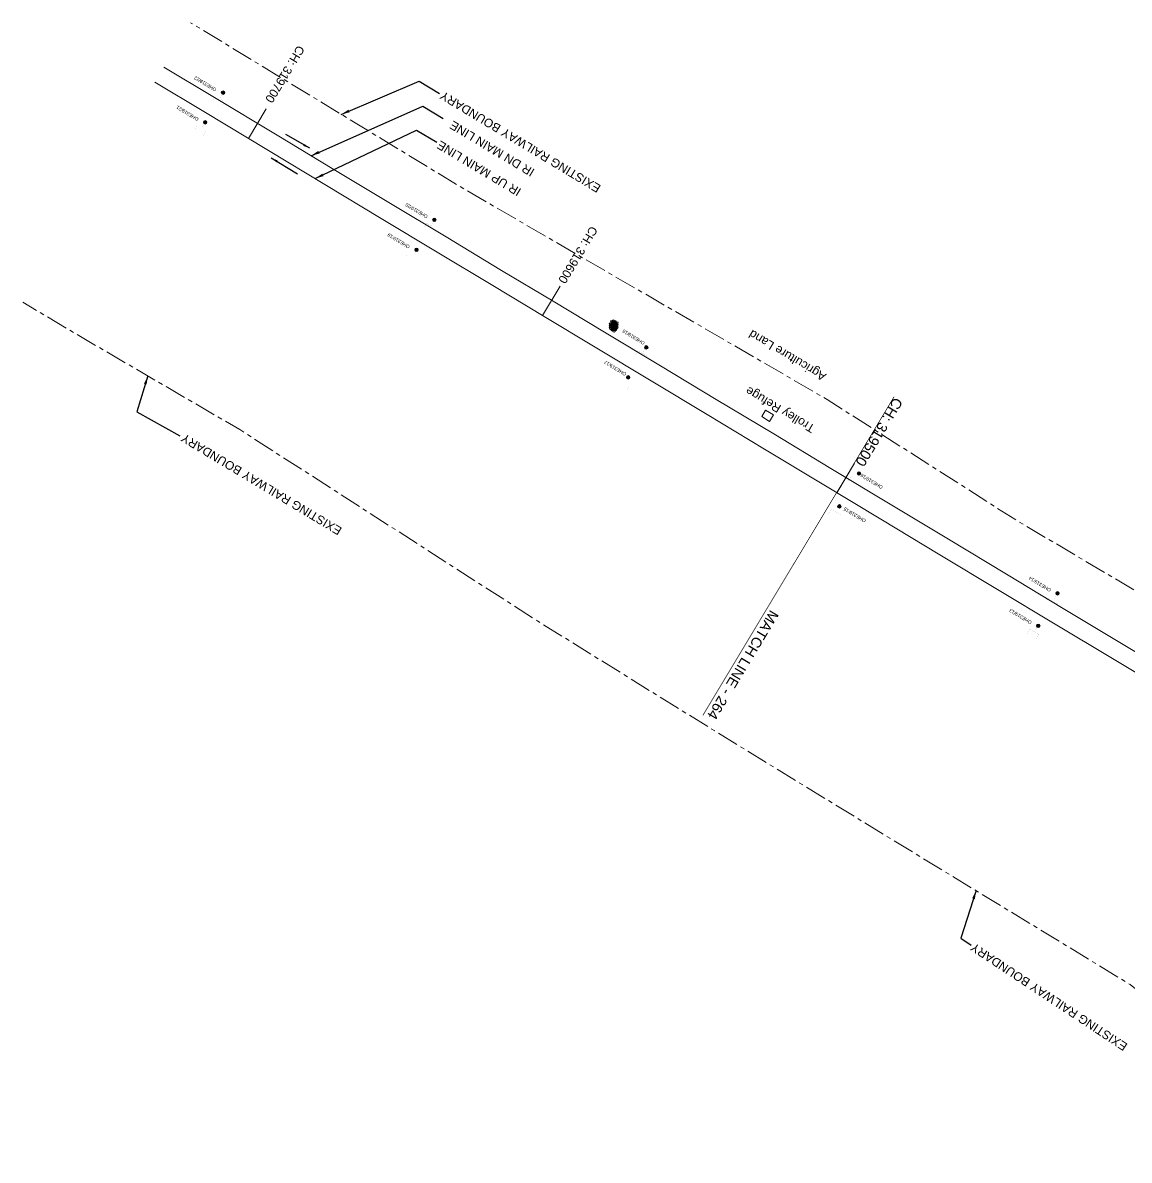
# Model space of a CAD drawing. Header units: metres. Extents: x 628572 to 650094, y 3375792 to 3391117.
# Drawn here: x 628571.5 to 628893.8, y 3390785.8 to 3391117 of the extents above; entities that cross this region are included whole.
import ezdxf
from ezdxf.enums import TextEntityAlignment as Align

# ---------------------------------------------------------------- set-up
doc = ezdxf.new("R2010")
doc.units = ezdxf.units.M
doc.header["$MEASUREMENT"] = 0
doc.linetypes.add('CENTER', pattern=[2, 1.25, -0.25, 0.25, -0.25])
doc.linetypes.add('PHANTOM2', pattern=[1.25, 0.625, -0.125, 0.125, -0.125, 0.125, -0.125])
for name, color, linetype, lineweight in [('Existing Chainage', 7, 'Continuous', 0), ('Existing IR Track', 143, 'Continuous', 0), ('Existing Railway Boundary', 7, 'CENTER', 0), ('flow direction', 7, 'Continuous', 0), ('MATCH LINE', 7, 'Continuous', 0), ('OHE MAST', 8, 'Continuous', 0), ('OHE MAST TEXT', 8, 'Continuous', 0), ('Side Details', 251, 'Continuous', 0), ('Sign Board', 251, 'Continuous', 0), ('Text1', 251, 'Continuous', 0), ('Trolley Stand', 251, 'Continuous', 0)]:
    doc.layers.add(name, color=color, linetype=linetype, lineweight=lineweight)
doc.styles.get("Standard").update_dxf_attribs({"font": 'arial.ttf'})
doc.styles.add('Style-Arial', font='arial.ttf')
doc.styles.add('Text', font='arial.ttf', dxfattribs={"height": 2})
doc.dimstyles.new('ISO-25', dxfattribs={"dimtxt": 2.5, "dimasz": 2.5, "dimexe": 1.25, "dimexo": 0.625, "dimtad": 1, "dimtxsty": 'Standard', "dimcen": 2.5, "dimadec": 0, "dimazin": 0, "dimtfac": 1, "dimtmove": 0, "dimatfit": 3, "dimfxl": 1, "dimarcsym": 0})

# ---------------------------------------------------------------- blocks, each defined once
blk = doc.blocks.new('SIG')
for color, points in [(1, [(-0.22, 0.42, 0.180295), (-0.01, 0.33, -0.00255), (0.01, 0.33, -0.00255), (0.02, 0.33, 0.180295), (0.23, 0.42, -0.002654), (0.25, 0.44, 0.184495), (0.33, 0.65, 1.000001), (-0.32, 0.65, 0.184495), (-0.24, 0.44, -0.002654)]), (2, [(0.23, -0.23, -0.002654), (0.25, -0.21, 0.184495), (0.33, 0.01, 1.000001), (-0.32, 0.01, 0.184495), (-0.24, -0.21, -0.002654), (-0.22, -0.23, 0.180295), (-0.01, -0.32, -0.00255), (0.01, -0.32, -0.00255), (0.02, -0.32, 0.180295)]), (3, [(0.23, -0.88, -0.002654), (0.25, -0.86, 0.184495), (0.33, -0.64, 1.000001), (-0.32, -0.64, 0.184495), (-0.24, -0.86, -0.002654), (-0.22, -0.88, 0.395599)])]:
    blk.add_hatch(color=color).paths.add_polyline_path(points)
for p, q in [((-0.31, 0.98), (-0.32, -0.9)), ((0.33, -0.9), (0.32, 0.98))]:
    blk.add_line(p, q)
at = {"flags": 128}
for points in [[(-0.31, 0.98), (-0.81, 0.98, 0.198758), (-0.42, 0.41, 0.003814), (-0.31, 0.39)], [(-0.31, 0.33), (-0.81, 0.33, 0.198758), (-0.42, -0.23, 0.003727), (-0.32, -0.26)], [(0.32, 0.98), (0.82, 0.98, -0.198758), (0.44, 0.41, -0.003814), (0.32, 0.39)], [(0.32, 0.33), (0.82, 0.33, -0.198758), (0.44, -0.23, -0.003727), (0.33, -0.26)], [(-0.32, -0.32), (-0.81, -0.32, 0.198758), (-0.42, -0.88, 0.003639), (-0.32, -0.9)], [(0.33, -0.32), (0.82, -0.32, -0.198758), (0.44, -0.88, -0.003639), (0.33, -0.9)]]:
    blk.add_lwpolyline(points, format="xyb", dxfattribs=at)
for centre, radius, start, end in [((0.01, 0.91), 0.324, 12.4049, 167.5951), ((0.01, 0.81), 0.357, 27.7578, 152.2422), ((0.01, -0.9), 0.324, 181.4572, 358.5428)]:
    blk.add_arc(centre, radius, start, end)
blk = doc.blocks.new('OHE MAST')
h = blk.add_hatch(color=256)
edge = h.paths.add_edge_path()
edge.add_arc((0, 0), 0.514, 0, 360)
at = {"const_width": 0.01, "flags": 128}
for points in [[(1.5, 3.5), (1.5, 2), (-1.5, 2), (-1.5, 3.5)], [(0, 2), (0, 0)]]:
    blk.add_lwpolyline(points, dxfattribs=at)
blk.add_circle((0, 0), 0.514)

msp = doc.modelspace()

# ---------------------------------------------------------------- linework, layer by layer
at = {"layer": 'Existing Chainage', "linetype": 'Continuous', "lineweight": 13, "flags": 128}
for points in [[(628642.4499, 3391091.915), (628637.2965, 3391083.3452)], [(628728.0976, 3391040.3011), (628722.9462, 3391031.7301)], [(628813.7734, 3390988.7202), (628808.618, 3390980.1516)]]:
    msp.add_lwpolyline(points, dxfattribs=at)
at = {"layer": 'Existing IR Track', "flags": 128}
for points in [[(628926.1422, 3390915.4442), (628891.5366, 3390936.2538), (628874.559, 3390946.4744), (628858.0797, 3390956.4108), (628841.1837, 3390966.5984), (628824.1394, 3390976.8668), (628806.9085, 3390987.2478), (628790.2553, 3390997.2715), (628773.5261, 3391007.3409), (628757.2317, 3391017.1377), (628740.9683, 3391026.9156), (628726.0022, 3391035.8979), (628711.0116, 3391044.8948), (628694.8226, 3391054.6472), (628678.6292, 3391064.4023), (628662.1611, 3391074.3069), (628645.655, 3391084.2344), (628626.8971, 3391095.5139), (628612.6515, 3391104.0802)], [(628905.6062, 3390921.9016), (628888.909, 3390931.8855), (628872.2158, 3390941.867), (628855.4191, 3390951.9828), (628838.6214, 3390962.0994), (628821.4683, 3390972.42), (628804.3153, 3390982.7403), (628787.582, 3390992.8186), (628770.8481, 3391002.8971), (628754.5693, 3391012.7024), (628738.2901, 3391022.5079), (628723.3526, 3391031.4858), (628708.416, 3391040.4632), (628692.1834, 3391050.2502), (628675.9502, 3391060.0376), (628659.5383, 3391069.9385), (628643.1259, 3391079.8397), (628624.2876, 3391091.1681), (628610.0394, 3391099.7363)]]:
    msp.add_lwpolyline(points, dxfattribs=at)
at = {"layer": 'Existing Railway Boundary', "ltscale": 5, "flags": 128}
for points in [[(629156.7971, 3390785.7736), (629118.8139, 3390808.3654), (628965.585, 3390910.1915), (628860.4585, 3390972.4254), (628805.8587, 3391007.2721), (628698.6241, 3391069.4447), (628620.4295, 3391117.0151)], [(628955.3893, 3390792.7236), (628931.5933, 3390806.5004), (628894.0251, 3390836.9955), (628805.3605, 3390890.9758), (628763.1272, 3390916.9343), (628721.4077, 3390942.8333), (628634.7683, 3390998.5313), (628587.091, 3391026.3426), (628571.5246, 3391035.6863)]]:
    msp.add_lwpolyline(points, dxfattribs=at)
at = {"layer": 'MATCH LINE', "linetype": 'PHANTOM2', "ltscale": 15, "const_width": 0.2}
msp.add_lwpolyline([(628825.3216, 3391008.0972), (628769.6166, 3390915.3289)], dxfattribs=at)
at = {"layer": 'Trolley Stand'}
msp.add_3dface([(628787.8609, 3391004.2224), (628790.1466, 3391002.802), (628789.0636, 3391000.8965), (628786.7779, 3391002.3169)], dxfattribs=at)

# ---------------------------------------------------------------- block references
at = {"layer": 'OHE MAST', "color": 2, "rotation": 149.0208306544455}
for p in [(628629.8777, 3391096.6669), (628624.6746, 3391088.0275), (628691.417, 3391059.6226), (628686.206, 3391050.9016), (628753.1492, 3391022.4846), (628747.8673, 3391013.7363), (628815.0774, 3390985.7695), (628809.3672, 3390976.1907), (628872.888, 3390950.8718), (628867.2977, 3390941.4038)]:
    msp.add_blockref('OHE MAST', p, dxfattribs=at)
at = {"layer": 'Sign Board'}
for p in [(628743.1222, 3391028.5439), (628743.5262, 3391029.2264), (628743.7521, 3391028.1399), (628744.1319, 3391028.8029)]:
    msp.add_blockref('SIG', p, dxfattribs=at)

# ---------------------------------------------------------------- texts
at = {"layer": 'Existing Chainage', "lineweight": 0, "attachment_point": 6, "line_spacing_factor": 0.6, "style": 'Style-Arial'}
for s, insert, char_height, rotation in [('CH: 319700', (628643.0919, 3391094.0475), 2.5, 238.979357), ('CH: 319600', (628728.4456, 3391041.4286), 2.5, 238.992804), ('CH: 319500', (628815.1617, 3390988.2514), 3, 238.96624)]:
    msp.add_mtext(s, dxfattribs=dict(at, insert=insert, char_height=char_height, rotation=rotation))
at = {"layer": 'Existing IR Track', "color": 7, "lineweight": 0}
for s, p in [('IR DN MAIN LINE', (628696.2364, 3391087.53)), ('IR UP MAIN LINE', (628692.5158, 3391081.7396))]:
    msp.add_text(s, height=2.5, rotation=149, dxfattribs=at).set_placement(p, align=Align.MIDDLE_RIGHT)
at = {"layer": 'Existing Railway Boundary', "linetype": 'Continuous', "ltscale": 5}
for rotation, p in [(149, (628740.127, 3391069.5249)), (149, (628664.7099, 3390969.8003)), (146.518845, (628893.5176, 3390819.5408, 199.1086))]:
    msp.add_text('EXISTING RAILWAY BOUNDARY', height=2.5, rotation=rotation, dxfattribs=at).set_placement(p)
at = {"layer": 'MATCH LINE', "linetype": 'Continuous'}
msp.add_text('MATCH LINE - 264', height=3, rotation=239.034667, dxfattribs=at).set_placement((628789.2965, 3390946.2378))
at = {"layer": 'OHE MAST TEXT'}
for s, p in [('OHE319/22', (628628.0767, 3391097.7943)), ('OHE319/21', (628622.8747, 3391089.2073)), ('OHE319/20', (628689.5967, 3391060.8363)), ('OHE319/19', (628684.3937, 3391052.0363)), ('OHE319/18', (628752.822, 3391024.0196)), ('OHE319/17', (628747.4635, 3391014.9792)), ('OHE319/16', (628822.144, 3390982.0374)), ('OHE319/15', (628817.2244, 3390972.2469)), ('OHE319/14', (628871.1497, 3390952.0953)), ('OHE319/13', (628865.5287, 3390942.6563))]:
    msp.add_text(s, height=1, rotation=149, dxfattribs=at).set_placement(p)
at = {"layer": 'Side Details'}
msp.add_text('Agriculture Land', height=2.5, rotation=149, dxfattribs=at).set_placement((628805.7775, 3391014.6369))
at = {"layer": 'Text1', "style": 'Text'}
msp.add_text('Trolley Refuge', height=2.5, rotation=149.338328, dxfattribs=at).set_placement((628802.5112, 3390999.5957))

# ---------------------------------------------------------------- leaders
at = {"layer": 'Existing IR Track', "color": 7, "lineweight": 0}
for points in [[(628655.5129, 3391078.3054), (628688.0606, 3391092.7076), (628693.9788, 3391089.1426)], [(628656.714, 3391071.6419), (628686.1877, 3391085.7743), (628692.1059, 3391082.2092)]]:
    msp.add_leader(points, dimstyle='ISO-25', override={"dimtxt": 0.5, "dimtad": 0}, dxfattribs=at)
at = {"layer": 'Existing Railway Boundary', "linetype": 'Continuous', "ltscale": 5}
for points in [[(628664.2758, 3391090.3408), (628687.018, 3391099.9744), (628692.9362, 3391096.4093)], [(628607.9541, 3391014.1727), (628604.7119, 3391003.7131), (628617.2398, 3390996.7361)], [(628849.1946, 3390864.289), (628844.7675, 3390850.4078), (628847.7865, 3390848.4269)]]:
    msp.add_leader(points, dimstyle='ISO-25', override={"dimtxt": 0.5, "dimtad": 0}, dxfattribs=at)
at = {"layer": 'flow direction', "lineweight": 0}
for points in [[(628655.1284, 3391080.4548), (628648.1259, 3391084.4988)], [(628643.896, 3391077.673), (628651.511, 3391073.0444)]]:
    msp.add_leader(points, dimstyle='ISO-25', override={"dimtxt": 0.5, "dimasz": 2, "dimtad": 0}, dxfattribs=at)

doc.saveas('drawing.dxf')
